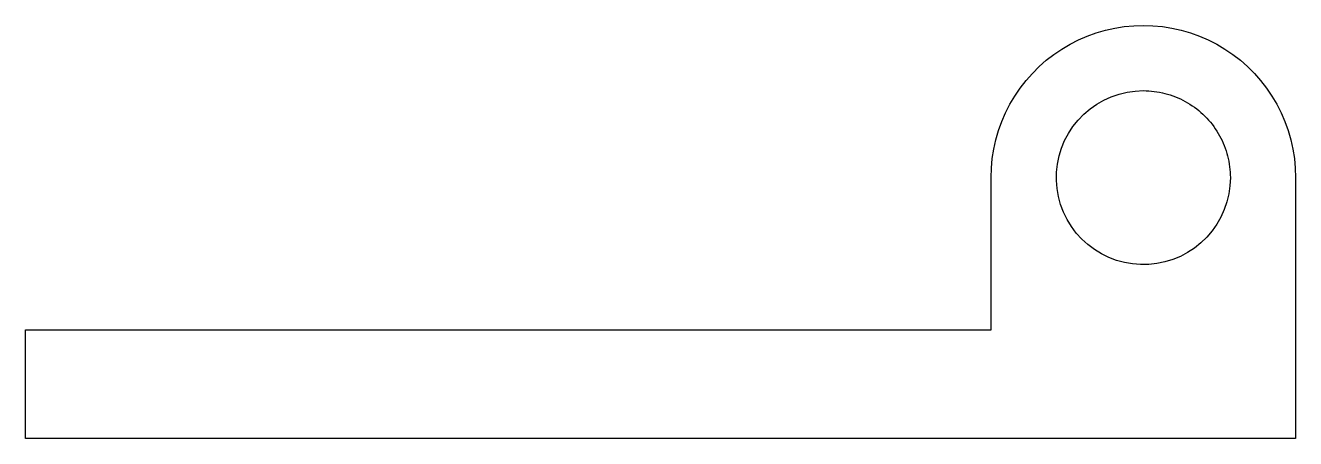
# Model space of a CAD drawing. Header units: metres. Extents: x -41.7 to 16.7, y 0 to 19.
import ezdxf

# ---------------------------------------------------------------- set-up
doc = ezdxf.new("R2010")
doc.units = ezdxf.units.M

msp = doc.modelspace()

# ---------------------------------------------------------------- linework, layer by layer
for points in [[(2.7, 12), (2.714, 12.44), (2.755, 12.877), (2.824, 13.312), (2.92, 13.741), (3.043, 14.163), (3.192, 14.577), (3.366, 14.98), (3.566, 15.372), (3.79, 15.751), (4.037, 16.114), (4.306, 16.462), (4.597, 16.792), (4.908, 17.103), (5.238, 17.394), (5.586, 17.663), (5.949, 17.91), (6.328, 18.134), (6.72, 18.334), (7.123, 18.508), (7.537, 18.657), (7.959, 18.78), (8.388, 18.876), (8.823, 18.945), (9.26, 18.986), (9.7, 19), (10.14, 18.986), (10.577, 18.945), (11.012, 18.876), (11.441, 18.78), (11.863, 18.657), (12.277, 18.508), (12.68, 18.334), (13.072, 18.134), (13.451, 17.91), (13.814, 17.663), (14.162, 17.394), (14.492, 17.103), (14.803, 16.792), (15.094, 16.462), (15.363, 16.114), (15.61, 15.751), (15.834, 15.372), (16.034, 14.98), (16.208, 14.577), (16.357, 14.163), (16.48, 13.741), (16.576, 13.312), (16.645, 12.877), (16.686, 12.44), (16.7, 12)], [(13.7, 12), (13.682, 11.624), (13.629, 11.25), (13.541, 10.884), (13.419, 10.528), (13.264, 10.184), (13.077, 9.857), (12.861, 9.548), (12.616, 9.262), (12.345, 9), (12.051, 8.764), (11.736, 8.557), (11.403, 8.381), (11.055, 8.236), (10.695, 8.126), (10.326, 8.049), (9.951, 8.008), (9.574, 8.002), (9.199, 8.032), (8.827, 8.096), (8.464, 8.196), (8.111, 8.329), (7.773, 8.495), (7.452, 8.692), (7.15, 8.918), (6.872, 9.172), (6.618, 9.45), (6.392, 9.752), (6.195, 10.073), (6.029, 10.411), (5.896, 10.764), (5.796, 11.127), (5.732, 11.499), (5.702, 11.874), (5.708, 12.251), (5.749, 12.626), (5.826, 12.995), (5.936, 13.355), (6.081, 13.703), (6.257, 14.036), (6.464, 14.351), (6.7, 14.645), (6.962, 14.916), (7.248, 15.161), (7.557, 15.377), (7.884, 15.564), (8.228, 15.719), (8.584, 15.841), (8.95, 15.929), (9.324, 15.982), (9.7, 16)], [(9.7, 16), (9.826, 15.998), (9.951, 15.992), (10.076, 15.982), (10.201, 15.968), (10.326, 15.951), (10.45, 15.929), (10.573, 15.904), (10.695, 15.874), (10.816, 15.841), (10.936, 15.804), (11.055, 15.764), (11.172, 15.719), (11.289, 15.671), (11.403, 15.619), (11.516, 15.564), (11.627, 15.505), (11.736, 15.443), (11.843, 15.377), (11.948, 15.308), (12.051, 15.236), (12.152, 15.161), (12.25, 15.082), (12.345, 15), (12.438, 14.916), (12.528, 14.828), (12.616, 14.738), (12.7, 14.645), (12.782, 14.55), (12.861, 14.452), (12.936, 14.351), (13.008, 14.248), (13.077, 14.143), (13.143, 14.036), (13.205, 13.927), (13.264, 13.816), (13.319, 13.703), (13.371, 13.589), (13.419, 13.472), (13.464, 13.355), (13.504, 13.236), (13.541, 13.116), (13.574, 12.995), (13.604, 12.873), (13.629, 12.75), (13.651, 12.626), (13.668, 12.501), (13.682, 12.376), (13.692, 12.251), (13.698, 12.126), (13.7, 12)], [(2.7, 5), (2.7, 5.14), (2.7, 5.28), (2.7, 5.42), (2.7, 5.56), (2.7, 5.7), (2.7, 5.84), (2.7, 5.98), (2.7, 6.12), (2.7, 6.26), (2.7, 6.4), (2.7, 6.54), (2.7, 6.68), (2.7, 6.82), (2.7, 6.96), (2.7, 7.1), (2.7, 7.24), (2.7, 7.38), (2.7, 7.52), (2.7, 7.66), (2.7, 7.8), (2.7, 7.94), (2.7, 8.08), (2.7, 8.22), (2.7, 8.36), (2.7, 8.5), (2.7, 8.64), (2.7, 8.78), (2.7, 8.92), (2.7, 9.06), (2.7, 9.2), (2.7, 9.34), (2.7, 9.48), (2.7, 9.62), (2.7, 9.76), (2.7, 9.9), (2.7, 10.04), (2.7, 10.18), (2.7, 10.32), (2.7, 10.46), (2.7, 10.6), (2.7, 10.74), (2.7, 10.88), (2.7, 11.02), (2.7, 11.16), (2.7, 11.3), (2.7, 11.44), (2.7, 11.58), (2.7, 11.72), (2.7, 11.86), (2.7, 12)], [(2.7, 5), (2.7, 5.14), (2.7, 5.28), (2.7, 5.42), (2.7, 5.56), (2.7, 5.7), (2.7, 5.84), (2.7, 5.98), (2.7, 6.12), (2.7, 6.26), (2.7, 6.4), (2.7, 6.54), (2.7, 6.68), (2.7, 6.82), (2.7, 6.96), (2.7, 7.1), (2.7, 7.24), (2.7, 7.38), (2.7, 7.52), (2.7, 7.66), (2.7, 7.8), (2.7, 7.94), (2.7, 8.08), (2.7, 8.22), (2.7, 8.36), (2.7, 8.5), (2.7, 8.64), (2.7, 8.78), (2.7, 8.92), (2.7, 9.06), (2.7, 9.2), (2.7, 9.34), (2.7, 9.48), (2.7, 9.62), (2.7, 9.76), (2.7, 9.9), (2.7, 10.04), (2.7, 10.18), (2.7, 10.32), (2.7, 10.46), (2.7, 10.6), (2.7, 10.74), (2.7, 10.88), (2.7, 11.02), (2.7, 11.16), (2.7, 11.3), (2.7, 11.44), (2.7, 11.58), (2.7, 11.72), (2.7, 11.86), (2.7, 12)], [(16.7, 12), (16.7, 11.76), (16.7, 11.52), (16.7, 11.28), (16.7, 11.04), (16.7, 10.8), (16.7, 10.56), (16.7, 10.32), (16.7, 10.08), (16.7, 9.84), (16.7, 9.6), (16.7, 9.36), (16.7, 9.12), (16.7, 8.88), (16.7, 8.64), (16.7, 8.4), (16.7, 8.16), (16.7, 7.92), (16.7, 7.68), (16.7, 7.44), (16.7, 7.2), (16.7, 6.96), (16.7, 6.72), (16.7, 6.48), (16.7, 6.24), (16.7, 6), (16.7, 5.76), (16.7, 5.52), (16.7, 5.28), (16.7, 5.04), (16.7, 4.8), (16.7, 4.56), (16.7, 4.32), (16.7, 4.08), (16.7, 3.84), (16.7, 3.6), (16.7, 3.36), (16.7, 3.12), (16.7, 2.88), (16.7, 2.64), (16.7, 2.4), (16.7, 2.16), (16.7, 1.92), (16.7, 1.68), (16.7, 1.44), (16.7, 1.2), (16.7, 0.96), (16.7, 0.72), (16.7, 0.48), (16.7, 0.24), (16.7, 0)], [(-41.7, 0), (-41.7, 0.1), (-41.7, 0.2), (-41.7, 0.3), (-41.7, 0.4), (-41.7, 0.5), (-41.7, 0.6), (-41.7, 0.7), (-41.7, 0.8), (-41.7, 0.9), (-41.7, 1), (-41.7, 1.1), (-41.7, 1.2), (-41.7, 1.3), (-41.7, 1.4), (-41.7, 1.5), (-41.7, 1.6), (-41.7, 1.7), (-41.7, 1.8), (-41.7, 1.9), (-41.7, 2), (-41.7, 2.1), (-41.7, 2.2), (-41.7, 2.3), (-41.7, 2.4), (-41.7, 2.5), (-41.7, 2.6), (-41.7, 2.7), (-41.7, 2.8), (-41.7, 2.9), (-41.7, 3), (-41.7, 3.1), (-41.7, 3.2), (-41.7, 3.3), (-41.7, 3.4), (-41.7, 3.5), (-41.7, 3.6), (-41.7, 3.7), (-41.7, 3.8), (-41.7, 3.9), (-41.7, 4), (-41.7, 4.1), (-41.7, 4.2), (-41.7, 4.3), (-41.7, 4.4), (-41.7, 4.5), (-41.7, 4.6), (-41.7, 4.7), (-41.7, 4.8), (-41.7, 4.9), (-41.7, 5)], [(-41.7, 5), (-40.812, 5), (-39.924, 5), (-39.036, 5), (-38.148, 5), (-37.26, 5), (-36.372, 5), (-35.484, 5), (-34.596, 5), (-33.708, 5), (-32.82, 5), (-31.932, 5), (-31.044, 5), (-30.156, 5), (-29.268, 5), (-28.38, 5), (-27.492, 5), (-26.604, 5), (-25.716, 5), (-24.828, 5), (-23.94, 5), (-23.052, 5), (-22.164, 5), (-21.276, 5), (-20.388, 5), (-19.5, 5), (-18.612, 5), (-17.724, 5), (-16.836, 5), (-15.948, 5), (-15.06, 5), (-14.172, 5), (-13.284, 5), (-12.396, 5), (-11.508, 5), (-10.62, 5), (-9.732, 5), (-8.844, 5), (-7.956, 5), (-7.068, 5), (-6.18, 5), (-5.292, 5), (-4.404, 5), (-3.516, 5), (-2.628, 5), (-1.74, 5), (-0.852, 5), (0.036, 5), (0.924, 5), (1.812, 5), (2.7, 5)], [(-20, 5), (-19.546, 5), (-19.092, 5), (-18.638, 5), (-18.184, 5), (-17.73, 5), (-17.276, 5), (-16.822, 5), (-16.368, 5), (-15.914, 5), (-15.46, 5), (-15.006, 5), (-14.552, 5), (-14.098, 5), (-13.644, 5), (-13.19, 5), (-12.736, 5), (-12.282, 5), (-11.828, 5), (-11.374, 5), (-10.92, 5), (-10.466, 5), (-10.012, 5), (-9.558, 5), (-9.104, 5), (-8.65, 5), (-8.196, 5), (-7.742, 5), (-7.288, 5), (-6.834, 5), (-6.38, 5), (-5.926, 5), (-5.472, 5), (-5.018, 5), (-4.564, 5), (-4.11, 5), (-3.656, 5), (-3.202, 5), (-2.748, 5), (-2.294, 5), (-1.84, 5), (-1.386, 5), (-0.932, 5), (-0.478, 5), (-0.024, 5), (0.43, 5), (0.884, 5), (1.338, 5), (1.792, 5), (2.246, 5), (2.7, 5)], [(16.7, 0), (15.532, 0), (14.364, 0), (13.196, 0), (12.028, 0), (10.86, 0), (9.692, 0), (8.524, 0), (7.356, 0), (6.188, 0), (5.02, 0), (3.852, 0), (2.684, 0), (1.516, 0), (0.348, 0), (-0.82, 0), (-1.988, 0), (-3.156, 0), (-4.324, 0), (-5.492, 0), (-6.66, 0), (-7.828, 0), (-8.996, 0), (-10.164, 0), (-11.332, 0), (-12.5, 0), (-13.668, 0), (-14.836, 0), (-16.004, 0), (-17.172, 0), (-18.34, 0), (-19.508, 0), (-20.676, 0), (-21.844, 0), (-23.012, 0), (-24.18, 0), (-25.348, 0), (-26.516, 0), (-27.684, 0), (-28.852, 0), (-30.02, 0), (-31.188, 0), (-32.356, 0), (-33.524, 0), (-34.692, 0), (-35.86, 0), (-37.028, 0), (-38.196, 0), (-39.364, 0), (-40.532, 0), (-41.7, 0)]]:
    msp.add_lwpolyline(points)

doc.saveas('drawing.dxf')
